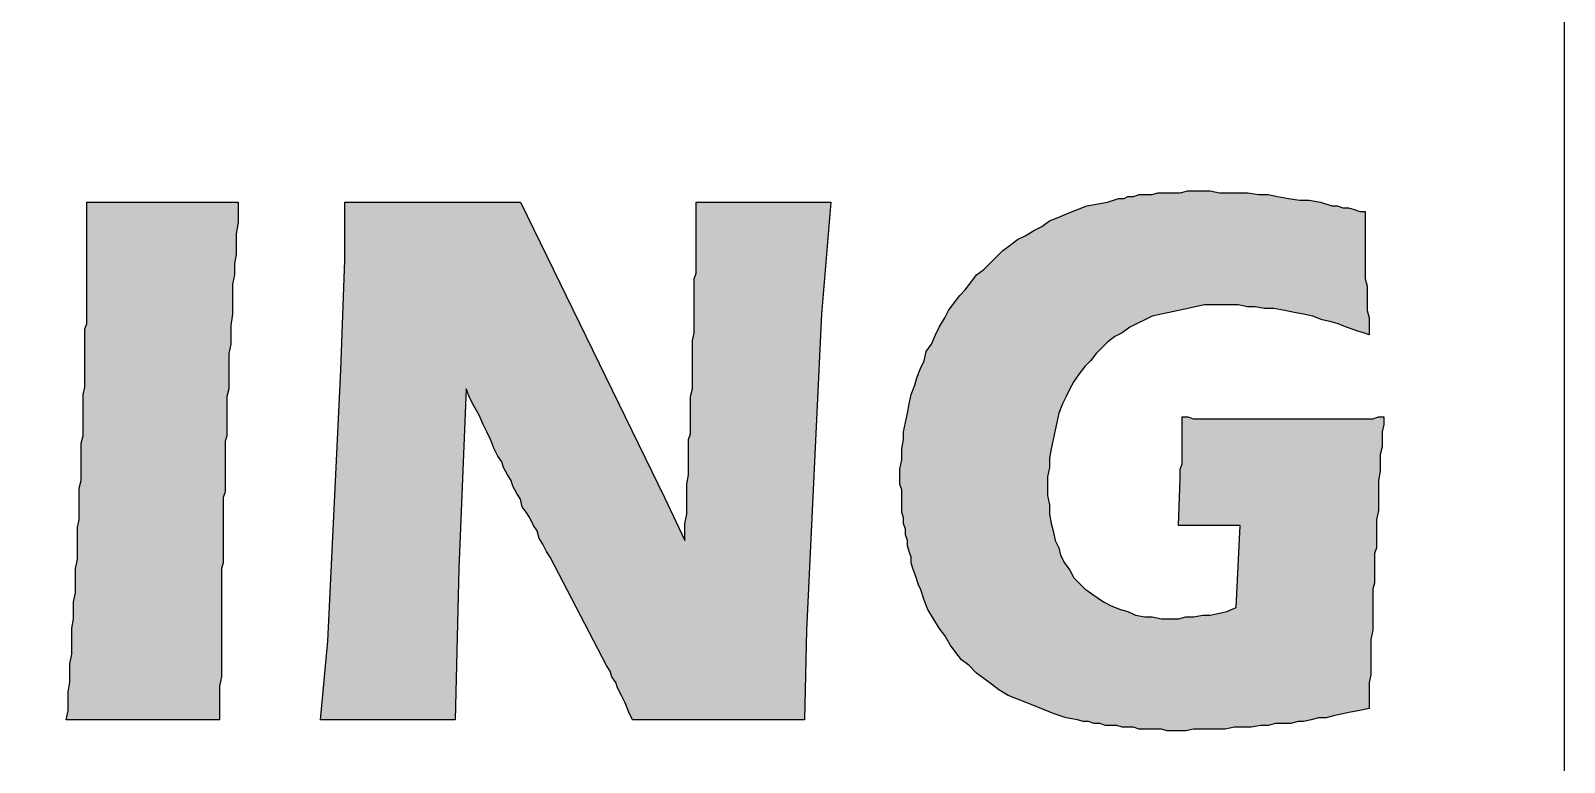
# Model space of a CAD drawing. Extents: x 0 to 1.88, y -0.88 to 0.
# Drawn here: x 1.4475 to 1.875, y -0.4836 to -0.2796 of the extents above; entities that cross this region are included whole.
import ezdxf

# ---------------------------------------------------------------- set-up
doc = ezdxf.new("R2010")
doc.units = 0
doc.header["$LTSCALE"] = 10
doc.header["$MEASUREMENT"] = 0
doc.layers.add('BDR-18', color=1, linetype='Continuous')

msp = doc.modelspace()

# ---------------------------------------------------------------- hatches: boundary and pattern name
at = {"layer": 'BDR-18', "linetype": 'ByBlock'}
h = msp.add_hatch(color=256, dxfattribs=at)
h.dxf.hatch_style = 1
h.paths.add_polyline_path([(1.76846, -0.3873), (1.77003, -0.3873), (1.77159, -0.38782), (1.77315, -0.38782), (1.77471, -0.38782), (1.77628, -0.38782), (1.77784, -0.38782), (1.7794, -0.38782), (1.78097, -0.38782), (1.78409, -0.38782), (1.78722, -0.38782), (1.79035, -0.38782), (1.79347, -0.38782), (1.79556, -0.38782), (1.79816, -0.38782), (1.80025, -0.38782), (1.80285, -0.38782), (1.80494, -0.38782), (1.80702, -0.38782), (1.8091, -0.38782), (1.81119, -0.38782), (1.81327, -0.38782), (1.81483, -0.38782), (1.81692, -0.38782), (1.81848, -0.38782), (1.82005, -0.38782), (1.82161, -0.38782), (1.82317, -0.3873), (1.82473, -0.3873), (1.82473, -0.38938), (1.82421, -0.39147), (1.82421, -0.39355), (1.82421, -0.39563), (1.82369, -0.39772), (1.82369, -0.40032), (1.82369, -0.40241), (1.82317, -0.40501), (1.82317, -0.40762), (1.82317, -0.41022), (1.82317, -0.41335), (1.82265, -0.41596), (1.82265, -0.41908), (1.82265, -0.42064), (1.82265, -0.42221), (1.82265, -0.42377), (1.82213, -0.42533), (1.82213, -0.4269), (1.82213, -0.42846), (1.82213, -0.43002), (1.82213, -0.43211), (1.82213, -0.43367), (1.82161, -0.43523), (1.82161, -0.4368), (1.82161, -0.43836), (1.82161, -0.44097), (1.82161, -0.44409), (1.82161, -0.4467), (1.82109, -0.4493), (1.82109, -0.45191), (1.82109, -0.45451), (1.82109, -0.4566), (1.82109, -0.4592), (1.82057, -0.46129), (1.82057, -0.46337), (1.82057, -0.46545), (1.82057, -0.46702), (1.82057, -0.46858), (1.81796, -0.4691), (1.81536, -0.46962), (1.81275, -0.47014), (1.81067, -0.47066), (1.80858, -0.47119), (1.8065, -0.47119), (1.80441, -0.47171), (1.80233, -0.47223), (1.80077, -0.47223), (1.79868, -0.47275), (1.7966, -0.47275), (1.79451, -0.47275), (1.79243, -0.47327), (1.79035, -0.47327), (1.78774, -0.47379), (1.78514, -0.47379), (1.78305, -0.47379), (1.78045, -0.47431), (1.77836, -0.47431), (1.77576, -0.47431), (1.77367, -0.47431), (1.77159, -0.47431), (1.7695, -0.47483), (1.76742, -0.47483), (1.76586, -0.47483), (1.76429, -0.47483), (1.76273, -0.47431), (1.76117, -0.47431), (1.7596, -0.47431), (1.75804, -0.47431), (1.75648, -0.47431), (1.75491, -0.47379), (1.75335, -0.47379), (1.75179, -0.47379), (1.75023, -0.47327), (1.74866, -0.47327), (1.7471, -0.47327), (1.74554, -0.47275), (1.74397, -0.47275), (1.74241, -0.47223), (1.74085, -0.47223), (1.73928, -0.47171), (1.73616, -0.47119), (1.73303, -0.47014), (1.73043, -0.4691), (1.72782, -0.46806), (1.72522, -0.46702), (1.72261, -0.46598), (1.72001, -0.46493), (1.7174, -0.46337), (1.71532, -0.46181), (1.71323, -0.46024), (1.71115, -0.45868), (1.70906, -0.4566), (1.70698, -0.45503), (1.70542, -0.45295), (1.70385, -0.45086), (1.70229, -0.44826), (1.70073, -0.44618), (1.69916, -0.44357), (1.6976, -0.44097), (1.69656, -0.43836), (1.69552, -0.43523), (1.69499, -0.43419), (1.69447, -0.43263), (1.69395, -0.43107), (1.69343, -0.4295), (1.69291, -0.42794), (1.69291, -0.42638), (1.69239, -0.42481), (1.69187, -0.42325), (1.69187, -0.42169), (1.69135, -0.42012), (1.69135, -0.41856), (1.69083, -0.417), (1.69083, -0.41543), (1.69031, -0.41387), (1.69031, -0.41231), (1.69031, -0.41074), (1.69031, -0.40918), (1.69031, -0.40762), (1.68978, -0.40606), (1.68978, -0.40449), (1.68978, -0.40189), (1.69031, -0.39928), (1.69031, -0.39616), (1.69083, -0.39355), (1.69083, -0.39147), (1.69135, -0.38886), (1.69187, -0.38626), (1.69239, -0.38365), (1.69291, -0.38105), (1.69395, -0.37844), (1.69447, -0.37636), (1.69552, -0.37375), (1.69656, -0.37167), (1.69708, -0.36906), (1.69864, -0.36698), (1.69968, -0.36437), (1.70073, -0.36229), (1.70229, -0.35968), (1.70333, -0.3576), (1.70489, -0.35551), (1.70646, -0.35343), (1.70802, -0.35187), (1.70958, -0.34978), (1.71115, -0.3477), (1.71323, -0.34614), (1.71479, -0.34457), (1.71688, -0.34249), (1.71844, -0.34092), (1.72053, -0.33936), (1.72261, -0.3378), (1.72469, -0.33676), (1.7273, -0.33519), (1.72938, -0.33415), (1.73147, -0.33259), (1.73407, -0.33155), (1.73668, -0.3305), (1.73928, -0.32946), (1.74189, -0.32842), (1.74502, -0.3279), (1.74762, -0.32738), (1.75075, -0.32634), (1.75231, -0.32634), (1.75335, -0.32581), (1.75491, -0.32581), (1.75648, -0.32529), (1.75804, -0.32529), (1.76013, -0.32529), (1.76169, -0.32477), (1.76325, -0.32477), (1.76481, -0.32477), (1.76638, -0.32477), (1.76794, -0.32477), (1.77003, -0.32425), (1.77159, -0.32425), (1.77367, -0.32425), (1.77628, -0.32425), (1.77888, -0.32477), (1.78149, -0.32477), (1.78409, -0.32477), (1.7867, -0.32477), (1.78982, -0.32529), (1.79243, -0.32529), (1.79504, -0.32581), (1.79816, -0.32634), (1.80129, -0.32686), (1.80389, -0.32686), (1.80702, -0.32738), (1.81015, -0.32842), (1.81171, -0.32842), (1.81327, -0.32894), (1.81483, -0.32894), (1.8164, -0.32946), (1.81796, -0.32998), (1.81952, -0.32998), (1.81952, -0.33207), (1.81952, -0.33415), (1.81952, -0.33624), (1.81952, -0.3378), (1.81952, -0.33988), (1.81952, -0.34197), (1.81952, -0.34405), (1.81952, -0.34666), (1.81952, -0.34874), (1.82005, -0.35082), (1.82005, -0.35291), (1.82005, -0.35551), (1.82005, -0.3576), (1.82057, -0.35968), (1.82057, -0.36229), (1.82057, -0.36437), (1.819, -0.36385), (1.81744, -0.36333), (1.81588, -0.36281), (1.81431, -0.36229), (1.81171, -0.36125), (1.80962, -0.36072), (1.80754, -0.3602), (1.80494, -0.35916), (1.80233, -0.35864), (1.79972, -0.35812), (1.79712, -0.3576), (1.79399, -0.35708), (1.79139, -0.35708), (1.78878, -0.35656), (1.7867, -0.35656), (1.78409, -0.35604), (1.78201, -0.35604), (1.77992, -0.35604), (1.77732, -0.35604), (1.77471, -0.35604), (1.77211, -0.35656), (1.77003, -0.35708), (1.76742, -0.3576), (1.76481, -0.35812), (1.76273, -0.35864), (1.76013, -0.35916), (1.75804, -0.3602), (1.75596, -0.36125), (1.75387, -0.36229), (1.75179, -0.36385), (1.7497, -0.36489), (1.74762, -0.36646), (1.74606, -0.36802), (1.74449, -0.36958), (1.74293, -0.37167), (1.74137, -0.37323), (1.7398, -0.37531), (1.73824, -0.3774), (1.7372, -0.37948), (1.73616, -0.38157), (1.73512, -0.38365), (1.73407, -0.38626), (1.73355, -0.38886), (1.73303, -0.39094), (1.73251, -0.39355), (1.73199, -0.39616), (1.73147, -0.39876), (1.73147, -0.40137), (1.73095, -0.40397), (1.73095, -0.40658), (1.73095, -0.40918), (1.73147, -0.41179), (1.73147, -0.41439), (1.73199, -0.417), (1.73251, -0.41908), (1.73303, -0.42169), (1.73407, -0.42377), (1.73459, -0.42585), (1.73564, -0.42794), (1.7372, -0.43002), (1.73824, -0.43211), (1.7398, -0.43367), (1.74137, -0.43523), (1.74293, -0.43628), (1.74502, -0.43784), (1.74658, -0.43888), (1.74866, -0.43992), (1.75127, -0.44097), (1.75335, -0.44149), (1.75544, -0.44253), (1.75804, -0.44305), (1.76013, -0.44305), (1.76273, -0.44357), (1.76534, -0.44357), (1.76742, -0.44357), (1.7695, -0.44305), (1.77159, -0.44305), (1.77419, -0.44253), (1.77628, -0.44253), (1.77888, -0.44201), (1.78097, -0.44149), (1.78357, -0.44044), (1.78461, -0.41752), (1.78305, -0.41752), (1.78201, -0.41752), (1.77992, -0.41752), (1.77836, -0.41752), (1.77732, -0.41752), (1.76742, -0.41752), (1.76794, -0.40449), (1.76794, -0.40345), (1.76794, -0.40189), (1.76846, -0.40032), (1.76846, -0.39824), (1.76846, -0.39616), (1.76846, -0.39355), (1.76846, -0.39251), (1.76846, -0.39094), (1.76846, -0.38938)])
h = msp.add_hatch(color=256, dxfattribs=at)
h.dxf.hatch_style = 1
h.paths.add_polyline_path([(1.4574, -0.47171), (1.45792, -0.4691), (1.45792, -0.4665), (1.45792, -0.46389), (1.45844, -0.46129), (1.45844, -0.45868), (1.45844, -0.45608), (1.45896, -0.45347), (1.45896, -0.45139), (1.45896, -0.44878), (1.45896, -0.44618), (1.45948, -0.44357), (1.45948, -0.44149), (1.45948, -0.43888), (1.46, -0.43628), (1.46, -0.43419), (1.46, -0.43159), (1.46, -0.4295), (1.46053, -0.4269), (1.46053, -0.42481), (1.46053, -0.42273), (1.46053, -0.42012), (1.46053, -0.41804), (1.46105, -0.41596), (1.46105, -0.41335), (1.46105, -0.41127), (1.46105, -0.40918), (1.46105, -0.4071), (1.46157, -0.40501), (1.46157, -0.40293), (1.46157, -0.40084), (1.46157, -0.39876), (1.46157, -0.39668), (1.46157, -0.39459), (1.46209, -0.39251), (1.46209, -0.39042), (1.46209, -0.38834), (1.46209, -0.38678), (1.46209, -0.38469), (1.46209, -0.38261), (1.46209, -0.38105), (1.46261, -0.37896), (1.46261, -0.37688), (1.46261, -0.37531), (1.46261, -0.37323), (1.46261, -0.37167), (1.46261, -0.36958), (1.46261, -0.36802), (1.46261, -0.36646), (1.46261, -0.36437), (1.46261, -0.36281), (1.46313, -0.36125), (1.46313, -0.35968), (1.46313, -0.3576), (1.46313, -0.35604), (1.46313, -0.35447), (1.46313, -0.35291), (1.46313, -0.35135), (1.46313, -0.34978), (1.46313, -0.34822), (1.46313, -0.34666), (1.46313, -0.34405), (1.46313, -0.34092), (1.46313, -0.32738), (1.46521, -0.32738), (1.46678, -0.32738), (1.46886, -0.32738), (1.47043, -0.32738), (1.47251, -0.32738), (1.47407, -0.32738), (1.47564, -0.32738), (1.47668, -0.32738), (1.47928, -0.32738), (1.48189, -0.32738), (1.48345, -0.32738), (1.48501, -0.32738), (1.48606, -0.32738), (1.48762, -0.32738), (1.48918, -0.32738), (1.49179, -0.32738), (1.49283, -0.32738), (1.49439, -0.32738), (1.49596, -0.32738), (1.49752, -0.32738), (1.4996, -0.32738), (1.50117, -0.32738), (1.50325, -0.32738), (1.50534, -0.32738), (1.50534, -0.32998), (1.50534, -0.33311), (1.50481, -0.33624), (1.50481, -0.33884), (1.50481, -0.34197), (1.50429, -0.34457), (1.50429, -0.3477), (1.50377, -0.3503), (1.50377, -0.35343), (1.50377, -0.35604), (1.50377, -0.35864), (1.50325, -0.36177), (1.50325, -0.36437), (1.50325, -0.36698), (1.50273, -0.36958), (1.50273, -0.37219), (1.50273, -0.37427), (1.50273, -0.37583), (1.50273, -0.37792), (1.50273, -0.37948), (1.50221, -0.38157), (1.50221, -0.38313), (1.50221, -0.38521), (1.50221, -0.38678), (1.50221, -0.38886), (1.50221, -0.39042), (1.50221, -0.39251), (1.50169, -0.39407), (1.50169, -0.39563), (1.50169, -0.39772), (1.50169, -0.39928), (1.50169, -0.40084), (1.50169, -0.40293), (1.50169, -0.40449), (1.50169, -0.40606), (1.50169, -0.40814), (1.50117, -0.4097), (1.50117, -0.41127), (1.50117, -0.41283), (1.50117, -0.41491), (1.50117, -0.41648), (1.50117, -0.41804), (1.50117, -0.4196), (1.50117, -0.42117), (1.50117, -0.42273), (1.50117, -0.42481), (1.50117, -0.42638), (1.50117, -0.42794), (1.50065, -0.4295), (1.50065, -0.43107), (1.50065, -0.43263), (1.50065, -0.43419), (1.50065, -0.43575), (1.50065, -0.43732), (1.50065, -0.44044), (1.50065, -0.44305), (1.50065, -0.44618), (1.50065, -0.44878), (1.50065, -0.45191), (1.50065, -0.45451), (1.50065, -0.45712), (1.50065, -0.45972), (1.50012, -0.46233), (1.50012, -0.46493), (1.50012, -0.46702), (1.50012, -0.46962), (1.50012, -0.47171), (1.48085, -0.47171), (1.47928, -0.47171), (1.4772, -0.47171), (1.47511, -0.47171), (1.47251, -0.47171), (1.47095, -0.47171), (1.46938, -0.47171), (1.4673, -0.47171), (1.46574, -0.47171), (1.46365, -0.47171), (1.46209, -0.47171), (1.46, -0.47171)])
h = msp.add_hatch(color=256, dxfattribs=at)
h.dxf.hatch_style = 1
h.paths.add_polyline_path([(1.52826, -0.47171), (1.53035, -0.44982), (1.53399, -0.37427), (1.53503, -0.34353), (1.53503, -0.32738), (1.53712, -0.32738), (1.53868, -0.32738), (1.54077, -0.32738), (1.54233, -0.32738), (1.54389, -0.32738), (1.54546, -0.32738), (1.54754, -0.32738), (1.5491, -0.32738), (1.55067, -0.32738), (1.55223, -0.32738), (1.55379, -0.32738), (1.55536, -0.32738), (1.55848, -0.32738), (1.56109, -0.32738), (1.56317, -0.32738), (1.56578, -0.32738), (1.56786, -0.32738), (1.57099, -0.32738), (1.57203, -0.32738), (1.57359, -0.32738), (1.57515, -0.32738), (1.57672, -0.32738), (1.5788, -0.32738), (1.58037, -0.32738), (1.58193, -0.32738), (1.58401, -0.32738), (1.62413, -0.4097), (1.62986, -0.42169), (1.62986, -0.41908), (1.62986, -0.417), (1.63039, -0.41439), (1.63039, -0.41179), (1.63039, -0.40918), (1.63039, -0.40606), (1.63091, -0.40345), (1.63091, -0.40189), (1.63091, -0.40032), (1.63091, -0.39876), (1.63091, -0.3972), (1.63091, -0.39511), (1.63091, -0.39355), (1.63143, -0.39199), (1.63143, -0.39042), (1.63143, -0.38834), (1.63143, -0.38678), (1.63143, -0.38521), (1.63143, -0.38313), (1.63143, -0.38157), (1.63195, -0.37948), (1.63195, -0.3774), (1.63195, -0.37583), (1.63195, -0.37375), (1.63195, -0.37167), (1.63195, -0.36958), (1.63195, -0.3675), (1.63195, -0.36593), (1.63247, -0.36385), (1.63247, -0.36229), (1.63247, -0.3602), (1.63247, -0.35864), (1.63247, -0.35656), (1.63247, -0.35499), (1.63247, -0.35343), (1.63247, -0.35187), (1.63247, -0.3503), (1.63247, -0.34874), (1.63299, -0.34718), (1.63299, -0.34457), (1.63299, -0.34197), (1.63299, -0.33936), (1.63299, -0.33676), (1.63299, -0.33467), (1.63299, -0.33259), (1.63299, -0.3305), (1.63299, -0.32894), (1.63299, -0.32738), (1.63612, -0.32738), (1.63872, -0.32738), (1.64133, -0.32738), (1.64341, -0.32738), (1.64602, -0.32738), (1.6481, -0.32738), (1.64966, -0.32738), (1.65175, -0.32738), (1.65279, -0.32738), (1.65435, -0.32738), (1.65592, -0.32738), (1.658, -0.32738), (1.66061, -0.32738), (1.66165, -0.32738), (1.66321, -0.32738), (1.66477, -0.32738), (1.66686, -0.32738), (1.66842, -0.32738), (1.67051, -0.32738), (1.6679, -0.35864), (1.66373, -0.4467), (1.66321, -0.47171), (1.66009, -0.47171), (1.65696, -0.47171), (1.65435, -0.47171), (1.65123, -0.47171), (1.64862, -0.47171), (1.6455, -0.47171), (1.64289, -0.47171), (1.64029, -0.47171), (1.63768, -0.47171), (1.63507, -0.47171), (1.63247, -0.47171), (1.63091, -0.47171), (1.62934, -0.47171), (1.62778, -0.47171), (1.62622, -0.47171), (1.62465, -0.47171), (1.62309, -0.47171), (1.62101, -0.47171), (1.61944, -0.47171), (1.61736, -0.47171), (1.61528, -0.47171), (1.61423, -0.46962), (1.61319, -0.46702), (1.61215, -0.46493), (1.61111, -0.46285), (1.61059, -0.46129), (1.60954, -0.45972), (1.60902, -0.45816), (1.60798, -0.4566), (1.59235, -0.42638), (1.59131, -0.42481), (1.59027, -0.42273), (1.58922, -0.42117), (1.5887, -0.41908), (1.58766, -0.41752), (1.58662, -0.41543), (1.58558, -0.41387), (1.58453, -0.41231), (1.58401, -0.41022), (1.58297, -0.40866), (1.58193, -0.40658), (1.58141, -0.40501), (1.58037, -0.40345), (1.57932, -0.40137), (1.5788, -0.3998), (1.57776, -0.39824), (1.57672, -0.39616), (1.57568, -0.39355), (1.57463, -0.39147), (1.57359, -0.38938), (1.57255, -0.38678), (1.57099, -0.38417), (1.56994, -0.38209), (1.5689, -0.37948), (1.56682, -0.4295), (1.56578, -0.47171), (1.56317, -0.47171), (1.56057, -0.47171), (1.55796, -0.47171), (1.55536, -0.47171), (1.55327, -0.47171), (1.55119, -0.47171), (1.54962, -0.47171), (1.54806, -0.47171), (1.5465, -0.47171), (1.54493, -0.47171), (1.54285, -0.47171), (1.54025, -0.47171), (1.53816, -0.47171), (1.5366, -0.47171), (1.53503, -0.47171), (1.53347, -0.47171), (1.53191, -0.47171), (1.53035, -0.47171)])

# ---------------------------------------------------------------- linework, layer by layer
for points in [[(1.76846, -0.3873), (1.77003, -0.3873), (1.77159, -0.38782), (1.77315, -0.38782), (1.77471, -0.38782), (1.77628, -0.38782), (1.77784, -0.38782), (1.7794, -0.38782), (1.78097, -0.38782), (1.78409, -0.38782), (1.78722, -0.38782), (1.79035, -0.38782), (1.79347, -0.38782), (1.79556, -0.38782), (1.79816, -0.38782), (1.80025, -0.38782), (1.80285, -0.38782), (1.80494, -0.38782), (1.80702, -0.38782), (1.8091, -0.38782), (1.81119, -0.38782), (1.81327, -0.38782), (1.81483, -0.38782), (1.81692, -0.38782), (1.81848, -0.38782), (1.82005, -0.38782), (1.82161, -0.38782), (1.82317, -0.3873), (1.82473, -0.3873), (1.82473, -0.38938), (1.82421, -0.39147), (1.82421, -0.39355), (1.82421, -0.39563), (1.82369, -0.39772), (1.82369, -0.40032), (1.82369, -0.40241), (1.82317, -0.40501), (1.82317, -0.40762), (1.82317, -0.41022), (1.82317, -0.41335), (1.82265, -0.41596), (1.82265, -0.41908), (1.82265, -0.42064), (1.82265, -0.42221), (1.82265, -0.42377), (1.82213, -0.42533), (1.82213, -0.4269), (1.82213, -0.42846), (1.82213, -0.43002), (1.82213, -0.43211), (1.82213, -0.43367), (1.82161, -0.43523), (1.82161, -0.4368), (1.82161, -0.43836), (1.82161, -0.44097), (1.82161, -0.44409), (1.82161, -0.4467), (1.82109, -0.4493), (1.82109, -0.45191), (1.82109, -0.45451), (1.82109, -0.4566), (1.82109, -0.4592), (1.82057, -0.46129), (1.82057, -0.46337), (1.82057, -0.46545), (1.82057, -0.46702), (1.82057, -0.46858), (1.81796, -0.4691), (1.81536, -0.46962), (1.81275, -0.47014), (1.81067, -0.47066), (1.80858, -0.47119), (1.8065, -0.47119), (1.80441, -0.47171), (1.80233, -0.47223), (1.80077, -0.47223), (1.79868, -0.47275), (1.7966, -0.47275), (1.79451, -0.47275), (1.79243, -0.47327), (1.79035, -0.47327), (1.78774, -0.47379), (1.78514, -0.47379), (1.78305, -0.47379), (1.78045, -0.47431), (1.77836, -0.47431), (1.77576, -0.47431), (1.77367, -0.47431), (1.77159, -0.47431), (1.7695, -0.47483), (1.76742, -0.47483), (1.76586, -0.47483), (1.76429, -0.47483), (1.76273, -0.47431), (1.76117, -0.47431), (1.7596, -0.47431), (1.75804, -0.47431), (1.75648, -0.47431), (1.75491, -0.47379), (1.75335, -0.47379), (1.75179, -0.47379), (1.75023, -0.47327), (1.74866, -0.47327), (1.7471, -0.47327), (1.74554, -0.47275), (1.74397, -0.47275), (1.74241, -0.47223), (1.74085, -0.47223), (1.73928, -0.47171), (1.73616, -0.47119), (1.73303, -0.47014), (1.73043, -0.4691), (1.72782, -0.46806), (1.72522, -0.46702), (1.72261, -0.46598), (1.72001, -0.46493), (1.7174, -0.46337), (1.71532, -0.46181), (1.71323, -0.46024), (1.71115, -0.45868), (1.70906, -0.4566), (1.70698, -0.45503), (1.70542, -0.45295), (1.70385, -0.45086), (1.70229, -0.44826), (1.70073, -0.44618), (1.69916, -0.44357), (1.6976, -0.44097), (1.69656, -0.43836), (1.69552, -0.43523), (1.69499, -0.43419), (1.69447, -0.43263), (1.69395, -0.43107), (1.69343, -0.4295), (1.69291, -0.42794), (1.69291, -0.42638), (1.69239, -0.42481), (1.69187, -0.42325), (1.69187, -0.42169), (1.69135, -0.42012), (1.69135, -0.41856), (1.69083, -0.417), (1.69083, -0.41543), (1.69031, -0.41387), (1.69031, -0.41231), (1.69031, -0.41074), (1.69031, -0.40918), (1.69031, -0.40762), (1.68978, -0.40606), (1.68978, -0.40449), (1.68978, -0.40189), (1.69031, -0.39928), (1.69031, -0.39616), (1.69083, -0.39355), (1.69083, -0.39147), (1.69135, -0.38886), (1.69187, -0.38626), (1.69239, -0.38365), (1.69291, -0.38105), (1.69395, -0.37844), (1.69447, -0.37636), (1.69552, -0.37375), (1.69656, -0.37167), (1.69708, -0.36906), (1.69864, -0.36698), (1.69968, -0.36437), (1.70073, -0.36229), (1.70229, -0.35968), (1.70333, -0.3576), (1.70489, -0.35551), (1.70646, -0.35343), (1.70802, -0.35187), (1.70958, -0.34978), (1.71115, -0.3477), (1.71323, -0.34614), (1.71479, -0.34457), (1.71688, -0.34249), (1.71844, -0.34092), (1.72053, -0.33936), (1.72261, -0.3378), (1.72469, -0.33676), (1.7273, -0.33519), (1.72938, -0.33415), (1.73147, -0.33259), (1.73407, -0.33155), (1.73668, -0.3305), (1.73928, -0.32946), (1.74189, -0.32842), (1.74502, -0.3279), (1.74762, -0.32738), (1.75075, -0.32634), (1.75231, -0.32634), (1.75335, -0.32581), (1.75491, -0.32581), (1.75648, -0.32529), (1.75804, -0.32529), (1.76013, -0.32529), (1.76169, -0.32477), (1.76325, -0.32477), (1.76481, -0.32477), (1.76638, -0.32477), (1.76794, -0.32477), (1.77003, -0.32425), (1.77159, -0.32425), (1.77367, -0.32425), (1.77628, -0.32425), (1.77888, -0.32477), (1.78149, -0.32477), (1.78409, -0.32477), (1.7867, -0.32477), (1.78982, -0.32529), (1.79243, -0.32529), (1.79504, -0.32581), (1.79816, -0.32634), (1.80129, -0.32686), (1.80389, -0.32686), (1.80702, -0.32738), (1.81015, -0.32842), (1.81171, -0.32842), (1.81327, -0.32894), (1.81483, -0.32894), (1.8164, -0.32946), (1.81796, -0.32998), (1.81952, -0.32998), (1.81952, -0.33207), (1.81952, -0.33415), (1.81952, -0.33624), (1.81952, -0.3378), (1.81952, -0.33988), (1.81952, -0.34197), (1.81952, -0.34405), (1.81952, -0.34666), (1.81952, -0.34874), (1.82005, -0.35082), (1.82005, -0.35291), (1.82005, -0.35551), (1.82005, -0.3576), (1.82057, -0.35968), (1.82057, -0.36229), (1.82057, -0.36437), (1.819, -0.36385), (1.81744, -0.36333), (1.81588, -0.36281), (1.81431, -0.36229), (1.81171, -0.36125), (1.80962, -0.36072), (1.80754, -0.3602), (1.80494, -0.35916), (1.80233, -0.35864), (1.79972, -0.35812), (1.79712, -0.3576), (1.79399, -0.35708), (1.79139, -0.35708), (1.78878, -0.35656), (1.7867, -0.35656), (1.78409, -0.35604), (1.78201, -0.35604), (1.77992, -0.35604), (1.77732, -0.35604), (1.77471, -0.35604), (1.77211, -0.35656), (1.77003, -0.35708), (1.76742, -0.3576), (1.76481, -0.35812), (1.76273, -0.35864), (1.76013, -0.35916), (1.75804, -0.3602), (1.75596, -0.36125), (1.75387, -0.36229), (1.75179, -0.36385), (1.7497, -0.36489), (1.74762, -0.36646), (1.74606, -0.36802), (1.74449, -0.36958), (1.74293, -0.37167), (1.74137, -0.37323), (1.7398, -0.37531), (1.73824, -0.3774), (1.7372, -0.37948), (1.73616, -0.38157), (1.73512, -0.38365), (1.73407, -0.38626), (1.73355, -0.38886), (1.73303, -0.39094), (1.73251, -0.39355), (1.73199, -0.39616), (1.73147, -0.39876), (1.73147, -0.40137), (1.73095, -0.40397), (1.73095, -0.40658), (1.73095, -0.40918), (1.73147, -0.41179), (1.73147, -0.41439), (1.73199, -0.417), (1.73251, -0.41908), (1.73303, -0.42169), (1.73407, -0.42377), (1.73459, -0.42585), (1.73564, -0.42794), (1.7372, -0.43002), (1.73824, -0.43211), (1.7398, -0.43367), (1.74137, -0.43523), (1.74293, -0.43628), (1.74502, -0.43784), (1.74658, -0.43888), (1.74866, -0.43992), (1.75127, -0.44097), (1.75335, -0.44149), (1.75544, -0.44253), (1.75804, -0.44305), (1.76013, -0.44305), (1.76273, -0.44357), (1.76534, -0.44357), (1.76742, -0.44357), (1.7695, -0.44305), (1.77159, -0.44305), (1.77419, -0.44253), (1.77628, -0.44253), (1.77888, -0.44201), (1.78097, -0.44149), (1.78357, -0.44044), (1.78461, -0.41752), (1.78305, -0.41752), (1.78201, -0.41752), (1.77992, -0.41752), (1.77836, -0.41752), (1.77732, -0.41752), (1.76742, -0.41752), (1.76794, -0.40449), (1.76794, -0.40345), (1.76794, -0.40189), (1.76846, -0.40032), (1.76846, -0.39824), (1.76846, -0.39616), (1.76846, -0.39355), (1.76846, -0.39251), (1.76846, -0.39094), (1.76846, -0.38938)], [(1.4574, -0.47171), (1.45792, -0.4691), (1.45792, -0.4665), (1.45792, -0.46389), (1.45844, -0.46129), (1.45844, -0.45868), (1.45844, -0.45608), (1.45896, -0.45347), (1.45896, -0.45139), (1.45896, -0.44878), (1.45896, -0.44618), (1.45948, -0.44357), (1.45948, -0.44149), (1.45948, -0.43888), (1.46, -0.43628), (1.46, -0.43419), (1.46, -0.43159), (1.46, -0.4295), (1.46053, -0.4269), (1.46053, -0.42481), (1.46053, -0.42273), (1.46053, -0.42012), (1.46053, -0.41804), (1.46105, -0.41596), (1.46105, -0.41335), (1.46105, -0.41127), (1.46105, -0.40918), (1.46105, -0.4071), (1.46157, -0.40501), (1.46157, -0.40293), (1.46157, -0.40084), (1.46157, -0.39876), (1.46157, -0.39668), (1.46157, -0.39459), (1.46209, -0.39251), (1.46209, -0.39042), (1.46209, -0.38834), (1.46209, -0.38678), (1.46209, -0.38469), (1.46209, -0.38261), (1.46209, -0.38105), (1.46261, -0.37896), (1.46261, -0.37688), (1.46261, -0.37531), (1.46261, -0.37323), (1.46261, -0.37167), (1.46261, -0.36958), (1.46261, -0.36802), (1.46261, -0.36646), (1.46261, -0.36437), (1.46261, -0.36281), (1.46313, -0.36125), (1.46313, -0.35968), (1.46313, -0.3576), (1.46313, -0.35604), (1.46313, -0.35447), (1.46313, -0.35291), (1.46313, -0.35135), (1.46313, -0.34978), (1.46313, -0.34822), (1.46313, -0.34666), (1.46313, -0.34405), (1.46313, -0.34092), (1.46313, -0.32738), (1.46521, -0.32738), (1.46678, -0.32738), (1.46886, -0.32738), (1.47043, -0.32738), (1.47251, -0.32738), (1.47407, -0.32738), (1.47564, -0.32738), (1.47668, -0.32738), (1.47928, -0.32738), (1.48189, -0.32738), (1.48345, -0.32738), (1.48501, -0.32738), (1.48606, -0.32738), (1.48762, -0.32738), (1.48918, -0.32738), (1.49179, -0.32738), (1.49283, -0.32738), (1.49439, -0.32738), (1.49596, -0.32738), (1.49752, -0.32738), (1.4996, -0.32738), (1.50117, -0.32738), (1.50325, -0.32738), (1.50534, -0.32738), (1.50534, -0.32998), (1.50534, -0.33311), (1.50481, -0.33624), (1.50481, -0.33884), (1.50481, -0.34197), (1.50429, -0.34457), (1.50429, -0.3477), (1.50377, -0.3503), (1.50377, -0.35343), (1.50377, -0.35604), (1.50377, -0.35864), (1.50325, -0.36177), (1.50325, -0.36437), (1.50325, -0.36698), (1.50273, -0.36958), (1.50273, -0.37219), (1.50273, -0.37427), (1.50273, -0.37583), (1.50273, -0.37792), (1.50273, -0.37948), (1.50221, -0.38157), (1.50221, -0.38313), (1.50221, -0.38521), (1.50221, -0.38678), (1.50221, -0.38886), (1.50221, -0.39042), (1.50221, -0.39251), (1.50169, -0.39407), (1.50169, -0.39563), (1.50169, -0.39772), (1.50169, -0.39928), (1.50169, -0.40084), (1.50169, -0.40293), (1.50169, -0.40449), (1.50169, -0.40606), (1.50169, -0.40814), (1.50117, -0.4097), (1.50117, -0.41127), (1.50117, -0.41283), (1.50117, -0.41491), (1.50117, -0.41648), (1.50117, -0.41804), (1.50117, -0.4196), (1.50117, -0.42117), (1.50117, -0.42273), (1.50117, -0.42481), (1.50117, -0.42638), (1.50117, -0.42794), (1.50065, -0.4295), (1.50065, -0.43107), (1.50065, -0.43263), (1.50065, -0.43419), (1.50065, -0.43575), (1.50065, -0.43732), (1.50065, -0.44044), (1.50065, -0.44305), (1.50065, -0.44618), (1.50065, -0.44878), (1.50065, -0.45191), (1.50065, -0.45451), (1.50065, -0.45712), (1.50065, -0.45972), (1.50012, -0.46233), (1.50012, -0.46493), (1.50012, -0.46702), (1.50012, -0.46962), (1.50012, -0.47171), (1.48085, -0.47171), (1.47928, -0.47171), (1.4772, -0.47171), (1.47511, -0.47171), (1.47251, -0.47171), (1.47095, -0.47171), (1.46938, -0.47171), (1.4673, -0.47171), (1.46574, -0.47171), (1.46365, -0.47171), (1.46209, -0.47171), (1.46, -0.47171)], [(1.52826, -0.47171), (1.53035, -0.44982), (1.53399, -0.37427), (1.53503, -0.34353), (1.53503, -0.32738), (1.53712, -0.32738), (1.53868, -0.32738), (1.54077, -0.32738), (1.54233, -0.32738), (1.54389, -0.32738), (1.54546, -0.32738), (1.54754, -0.32738), (1.5491, -0.32738), (1.55067, -0.32738), (1.55223, -0.32738), (1.55379, -0.32738), (1.55536, -0.32738), (1.55848, -0.32738), (1.56109, -0.32738), (1.56317, -0.32738), (1.56578, -0.32738), (1.56786, -0.32738), (1.57099, -0.32738), (1.57203, -0.32738), (1.57359, -0.32738), (1.57515, -0.32738), (1.57672, -0.32738), (1.5788, -0.32738), (1.58037, -0.32738), (1.58193, -0.32738), (1.58401, -0.32738), (1.62413, -0.4097), (1.62986, -0.42169), (1.62986, -0.41908), (1.62986, -0.417), (1.63039, -0.41439), (1.63039, -0.41179), (1.63039, -0.40918), (1.63039, -0.40606), (1.63091, -0.40345), (1.63091, -0.40189), (1.63091, -0.40032), (1.63091, -0.39876), (1.63091, -0.3972), (1.63091, -0.39511), (1.63091, -0.39355), (1.63143, -0.39199), (1.63143, -0.39042), (1.63143, -0.38834), (1.63143, -0.38678), (1.63143, -0.38521), (1.63143, -0.38313), (1.63143, -0.38157), (1.63195, -0.37948), (1.63195, -0.3774), (1.63195, -0.37583), (1.63195, -0.37375), (1.63195, -0.37167), (1.63195, -0.36958), (1.63195, -0.3675), (1.63195, -0.36593), (1.63247, -0.36385), (1.63247, -0.36229), (1.63247, -0.3602), (1.63247, -0.35864), (1.63247, -0.35656), (1.63247, -0.35499), (1.63247, -0.35343), (1.63247, -0.35187), (1.63247, -0.3503), (1.63247, -0.34874), (1.63299, -0.34718), (1.63299, -0.34457), (1.63299, -0.34197), (1.63299, -0.33936), (1.63299, -0.33676), (1.63299, -0.33467), (1.63299, -0.33259), (1.63299, -0.3305), (1.63299, -0.32894), (1.63299, -0.32738), (1.63612, -0.32738), (1.63872, -0.32738), (1.64133, -0.32738), (1.64341, -0.32738), (1.64602, -0.32738), (1.6481, -0.32738), (1.64966, -0.32738), (1.65175, -0.32738), (1.65279, -0.32738), (1.65435, -0.32738), (1.65592, -0.32738), (1.658, -0.32738), (1.66061, -0.32738), (1.66165, -0.32738), (1.66321, -0.32738), (1.66477, -0.32738), (1.66686, -0.32738), (1.66842, -0.32738), (1.67051, -0.32738), (1.6679, -0.35864), (1.66373, -0.4467), (1.66321, -0.47171), (1.66009, -0.47171), (1.65696, -0.47171), (1.65435, -0.47171), (1.65123, -0.47171), (1.64862, -0.47171), (1.6455, -0.47171), (1.64289, -0.47171), (1.64029, -0.47171), (1.63768, -0.47171), (1.63507, -0.47171), (1.63247, -0.47171), (1.63091, -0.47171), (1.62934, -0.47171), (1.62778, -0.47171), (1.62622, -0.47171), (1.62465, -0.47171), (1.62309, -0.47171), (1.62101, -0.47171), (1.61944, -0.47171), (1.61736, -0.47171), (1.61528, -0.47171), (1.61423, -0.46962), (1.61319, -0.46702), (1.61215, -0.46493), (1.61111, -0.46285), (1.61059, -0.46129), (1.60954, -0.45972), (1.60902, -0.45816), (1.60798, -0.4566), (1.59235, -0.42638), (1.59131, -0.42481), (1.59027, -0.42273), (1.58922, -0.42117), (1.5887, -0.41908), (1.58766, -0.41752), (1.58662, -0.41543), (1.58558, -0.41387), (1.58453, -0.41231), (1.58401, -0.41022), (1.58297, -0.40866), (1.58193, -0.40658), (1.58141, -0.40501), (1.58037, -0.40345), (1.57932, -0.40137), (1.5788, -0.3998), (1.57776, -0.39824), (1.57672, -0.39616), (1.57568, -0.39355), (1.57463, -0.39147), (1.57359, -0.38938), (1.57255, -0.38678), (1.57099, -0.38417), (1.56994, -0.38209), (1.5689, -0.37948), (1.56682, -0.4295), (1.56578, -0.47171), (1.56317, -0.47171), (1.56057, -0.47171), (1.55796, -0.47171), (1.55536, -0.47171), (1.55327, -0.47171), (1.55119, -0.47171), (1.54962, -0.47171), (1.54806, -0.47171), (1.5465, -0.47171), (1.54493, -0.47171), (1.54285, -0.47171), (1.54025, -0.47171), (1.53816, -0.47171), (1.5366, -0.47171), (1.53503, -0.47171), (1.53347, -0.47171), (1.53191, -0.47171), (1.53035, -0.47171)]]:
    msp.add_lwpolyline(points, close=True, dxfattribs=at)
at = {"layer": 'Defpoints'}
msp.add_lwpolyline([(0, -0.875), (0, 0), (1.875, 0), (1.875, -0.875)], close=True, dxfattribs=at)

doc.saveas('drawing.dxf')
